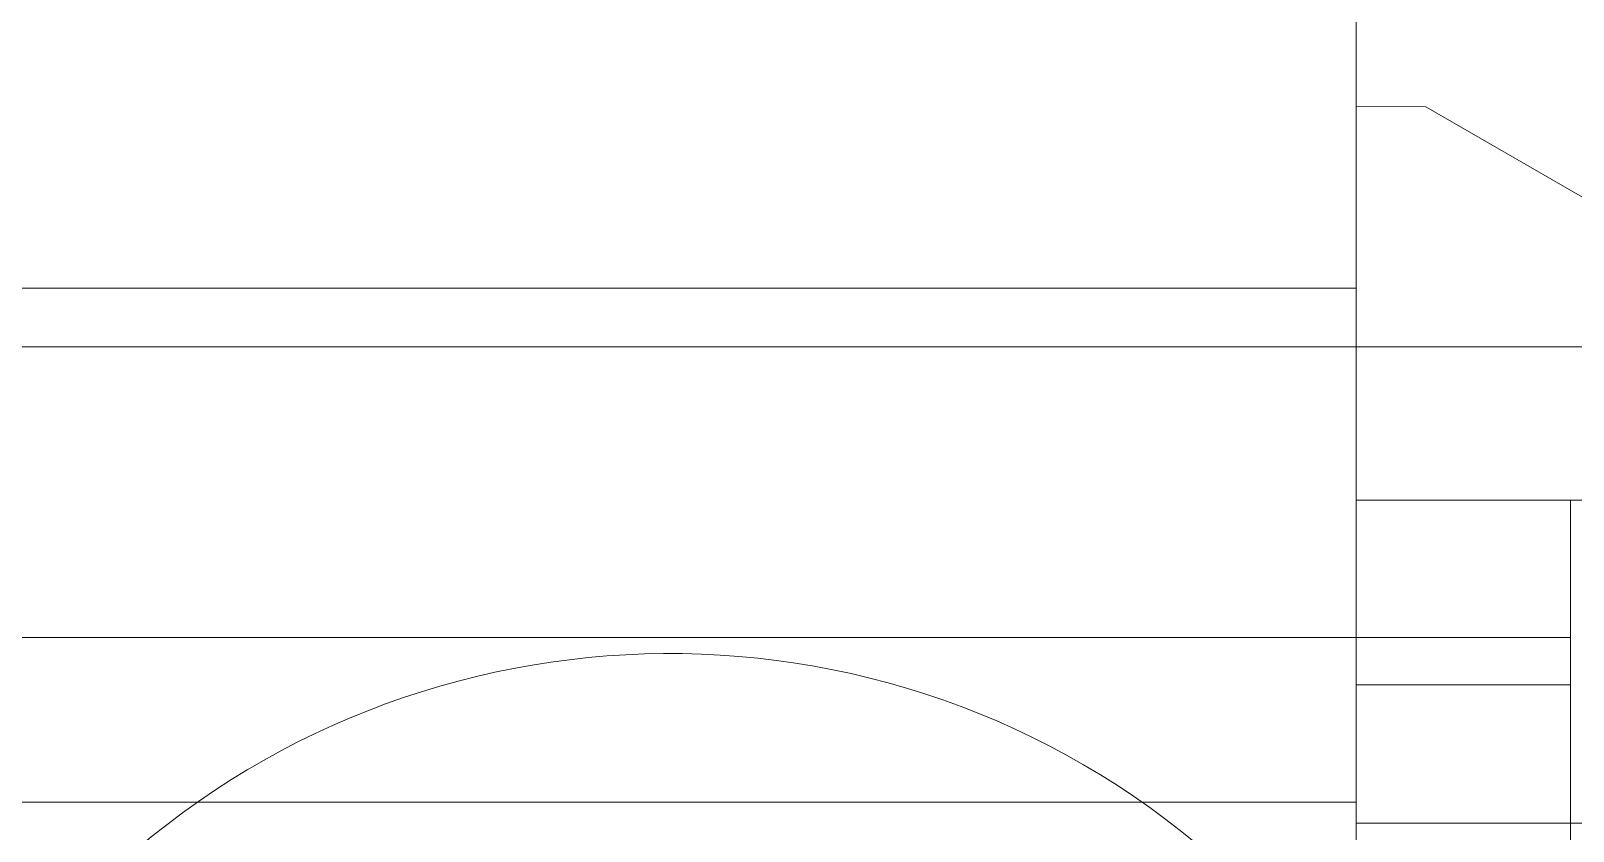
# Model space of a CAD drawing. Header units: millimetres. Extents: x 37984 to 70752, y 14140 to 37584.
# Drawn here: x 39589.23 to 39598.77, y 28303.4 to 28308.36 of the extents above; entities that cross this region are included whole.
import ezdxf

# ---------------------------------------------------------------- set-up
doc = ezdxf.new("R2010")
doc.units = ezdxf.units.MM
doc.set_wipeout_variables(frame=1)
doc.layers.add('000-PI-Oprema', color=30, linetype='Continuous', lineweight=5)

# ---------------------------------------------------------------- blocks, each defined once
blk = doc.blocks.new('TE-18-2 - 48290501')
blk.add_wipeout([(46994.7514, 28609.6596), (47001.6641, 28609.6596), (47001.6641, 28635.0266), (47015.6641, 28635.0266), (47015.6641, 28609.6596), (47022.5767, 28609.6596), (47022.5767, 28595.4553), (47015.6641, 28595.4553), (47015.6641, 28592.1627), (47001.6641, 28592.1627), (47001.6641, 28595.4553), (46994.7514, 28595.4553)]).dxf.layer = '000-PI-Oprema'
at = {"layer": '000-PI-Oprema'}
for p, q in [((47001.6641, 28625.1127), (47001.6641, 28609.6596)), ((47002.6141, 28611.6953), (47002.6141, 28609.6596)), ((47004.6141, 28611.6953), (47004.6141, 28610.9856)), ((47000.1793, 28610.0916), (47000.9244, 28611.3822)), ((47002.6141, 28610.9856), (47002.6141, 28610.9856)), ((47003.4641, 28610.9856), (47002.6141, 28610.9856)), ((47003.4641, 28610.9856), (47003.7588, 28610.9856)), ((47003.4641, 28610.9856), (47003.4641, 28610.9856)), ((47003.4641, 28610.9856), (47003.4641, 28600.8453)), ((47004.93, 28610.9856), (47003.7588, 28610.9856)), ((47003.7588, 28610.9856), (47003.7588, 28609.6596)), ((47003.7588, 28610.9856), (47003.7588, 28610.9856)), ((47004.6141, 28610.9856), (47004.6141, 28609.6596)), ((47004.6141, 28610.9856), (47004.6141, 28610.9856)), ((47000.1771, 28609.6596), (47000.1793, 28610.0916)), ((47000.1793, 28610.0916), (47000.1793, 28610.0916)), ((46996.7385, 28609.6596), (47005.8641, 28609.6596)), ((47000.1771, 28609.6596), (47000.1771, 28609.6596)), ((47001.3004, 28609.6596), (47001.3004, 28609.6596)), ((47001.3004, 28595.4553), (47001.3004, 28609.6596)), ((47001.6641, 28609.6596), (47001.6641, 28595.4553)), ((47002.6141, 28609.6596), (47002.6141, 28609.6596)), ((47003.7588, 28609.6596), (47003.7588, 28609.6596)), ((47004.4853, 28595.4553), (47004.4853, 28609.6596)), ((47004.6141, 28609.6596), (47004.6141, 28609.6596))]:
    blk.add_line(p, q, dxfattribs=at)
blk.add_arc((47008.6641, 28605.4127), 5.1, 140.19343, 225.93372, dxfattribs=at)

msp = doc.modelspace()

# ---------------------------------------------------------------- block references
at = {"layer": '000-PI-Oprema', "rotation": 270}
msp.add_blockref('TE-18-2 - 48290501', (10987.7713, 75308.0677), dxfattribs=at)

doc.saveas('drawing.dxf')
